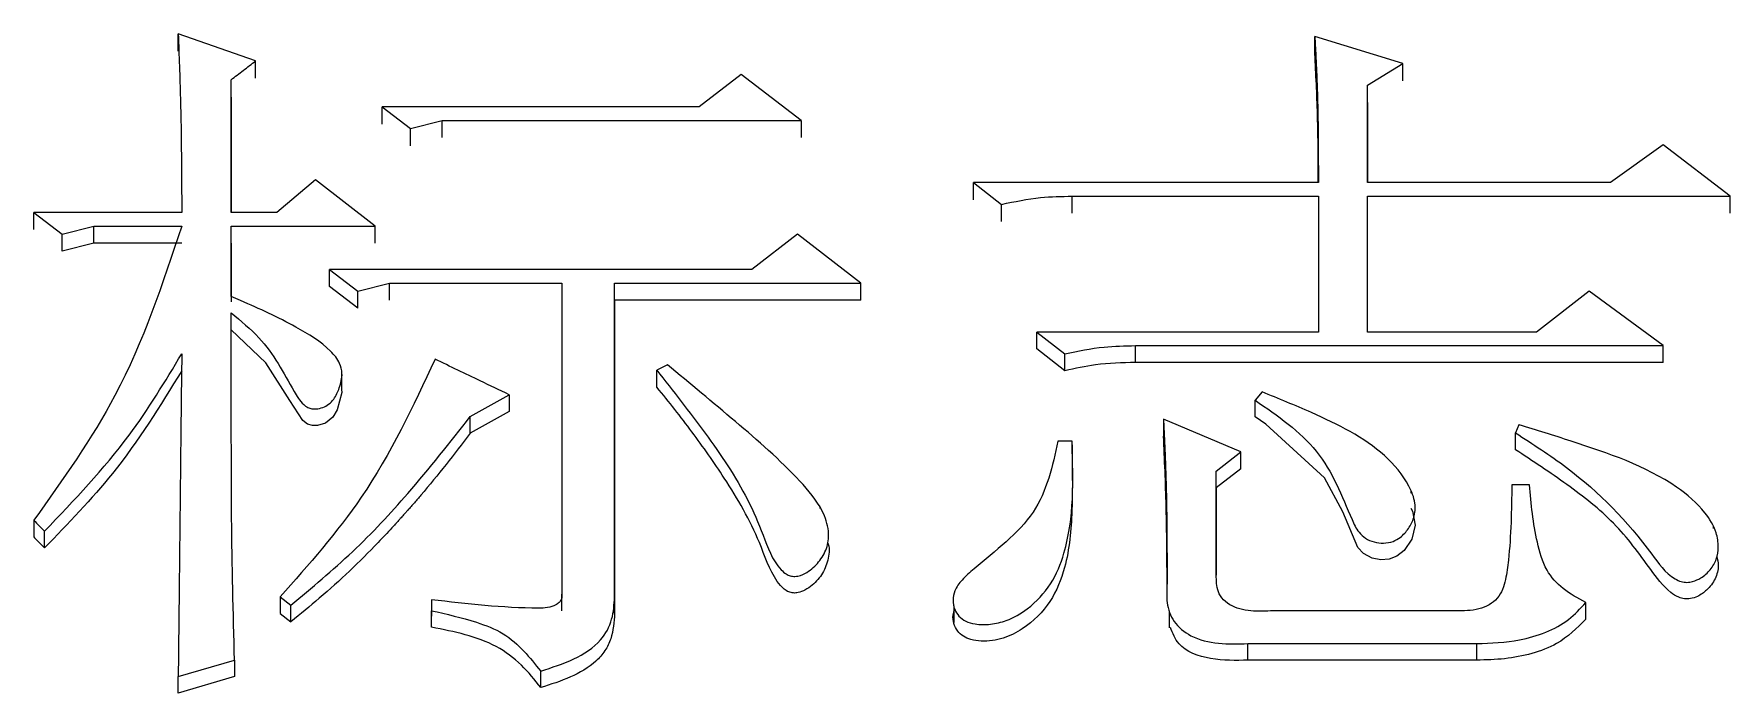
# Model space of a CAD drawing. Header units: millimetres. Extents: x 2136 to 4572, y 748 to 2471.
# Drawn here: x 2814.63 to 2819.84, y 2253.19 to 2255.21 of the extents above; entities that cross this region are included whole.
import ezdxf

# ---------------------------------------------------------------- set-up
doc = ezdxf.new("R2010")
doc.units = ezdxf.units.MM

msp = doc.modelspace()

# ---------------------------------------------------------------- linework, layer by layer
at = {"color": 7, "linetype": 'Continuous', "lineweight": 25}
for p, q in [((2815.307, 2255.1277), (2815.069, 2255.2106)), ((2815.069, 2255.1575), (2815.069, 2255.2106)), ((2818.8335, 2255.1194), (2818.563, 2255.2023)), ((2818.563, 2255.1492), (2818.563, 2255.2023)), ((2815.307, 2255.0746), (2815.307, 2255.1277)), ((2818.7253, 2255.053), (2818.8335, 2255.1194)), ((2818.8335, 2255.0663), (2818.8335, 2255.1194)), ((2815.2313, 2254.662), (2815.2313, 2255.0696)), ((2815.2313, 2255.0166), (2815.2313, 2255.0696)), ((2816.7998, 2255.0862), (2816.67, 2254.9865)), ((2816.9837, 2254.945), (2816.7998, 2255.0862)), ((2815.2313, 2255.0166), (2815.2313, 2254.662)), ((2818.7253, 2254.7536), (2818.7253, 2255.053)), ((2818.7253, 2255), (2818.7253, 2255.053)), ((2815.6964, 2254.9865), (2815.783, 2254.92)), ((2815.6964, 2254.9337), (2815.6964, 2254.9865)), ((2818.7253, 2255), (2818.7253, 2254.7536)), ((2815.783, 2254.92), (2815.8803, 2254.945)), ((2815.783, 2254.8672), (2815.783, 2254.92)), ((2815.8803, 2254.8921), (2815.8803, 2254.945)), ((2816.9837, 2254.945), (2816.9837, 2254.8922)), ((2819.6339, 2254.8701), (2819.4717, 2254.7536)), ((2819.8395, 2254.712), (2819.6339, 2254.8701)), ((2815.4909, 2254.762), (2815.3719, 2254.662)), ((2815.6748, 2254.6203), (2815.4909, 2254.762)), ((2817.5137, 2254.7536), (2817.6003, 2254.687)), ((2818.5738, 2254.7536), (2817.5137, 2254.7536)), ((2819.4717, 2254.7536), (2818.7253, 2254.7536)), ((2817.8166, 2254.712), (2818.5738, 2254.712)), ((2817.8166, 2254.6595), (2817.8166, 2254.712)), ((2818.5738, 2254.712), (2818.5738, 2254.2946)), ((2818.7253, 2254.712), (2819.8395, 2254.712)), ((2818.7253, 2254.2946), (2818.7253, 2254.712)), ((2818.7253, 2254.6595), (2818.7253, 2254.712)), ((2814.6255, 2254.662), (2814.7121, 2254.5953)), ((2815.0799, 2254.662), (2814.6255, 2254.662)), ((2814.6255, 2254.6095), (2814.6255, 2254.662)), ((2815.3719, 2254.662), (2815.2313, 2254.662)), ((2817.6003, 2254.6345), (2817.6003, 2254.687)), ((2814.7121, 2254.5953), (2814.8094, 2254.6203)), ((2814.7121, 2254.5429), (2814.7121, 2254.5953)), ((2814.8094, 2254.6203), (2815.0798, 2254.6203)), ((2814.8094, 2254.5679), (2814.8094, 2254.6203)), ((2815.2313, 2254.6203), (2815.6748, 2254.6203)), ((2815.2313, 2254.4033), (2815.2313, 2254.6203)), ((2815.2313, 2254.5679), (2815.2313, 2254.6203)), ((2815.6748, 2254.5679), (2815.6748, 2254.6203)), ((2816.9729, 2254.5953), (2816.8323, 2254.4868)), ((2817.1676, 2254.4451), (2816.9729, 2254.5953)), ((2814.8094, 2254.5679), (2814.7121, 2254.5429)), ((2815.0798, 2254.5679), (2814.8094, 2254.5679)), ((2815.2313, 2254.5679), (2815.2313, 2254.3873)), ((2815.5342, 2254.4868), (2815.6207, 2254.42)), ((2816.8323, 2254.4868), (2815.5342, 2254.4868)), ((2815.5342, 2254.4346), (2815.5342, 2254.4868)), ((2815.6207, 2254.42), (2815.7181, 2254.4451)), ((2815.7181, 2254.4451), (2816.2481, 2254.4451)), ((2815.7181, 2254.3929), (2815.7181, 2254.4451)), ((2816.2481, 2254.4451), (2816.2481, 2253.4888)), ((2816.4104, 2254.4451), (2817.1676, 2254.4451)), ((2816.4104, 2253.4804), (2816.4104, 2254.4451)), ((2816.4104, 2254.3929), (2816.4104, 2254.4451)), ((2817.1676, 2254.3929), (2817.1676, 2254.4451)), ((2815.6207, 2254.3678), (2815.5342, 2254.4346)), ((2815.6207, 2254.3678), (2815.6207, 2254.42)), ((2816.4104, 2254.3929), (2816.4104, 2253.4294)), ((2817.1676, 2254.3929), (2816.4104, 2254.3929)), ((2819.4068, 2254.42), (2819.2445, 2254.2946)), ((2819.6339, 2254.2528), (2819.4068, 2254.42)), ((2817.7085, 2254.2946), (2817.795, 2254.2277)), ((2818.5738, 2254.2946), (2817.7085, 2254.2946)), ((2819.2445, 2254.2946), (2818.7253, 2254.2946)), ((2817.795, 2254.1758), (2817.7085, 2254.2426)), ((2817.795, 2254.1758), (2817.795, 2254.2277)), ((2818.0113, 2254.2528), (2819.6339, 2254.2528)), ((2818.0113, 2254.2009), (2818.0113, 2254.2528)), ((2819.6339, 2254.2009), (2819.6339, 2254.2528)), ((2816.5401, 2254.1256), (2816.5401, 2254.1774)), ((2819.6339, 2254.2009), (2818.0113, 2254.2009)), ((2815.5724, 2254.1683), (2815.5724, 2254.1706)), ((2815.5724, 2254.1185), (2815.5724, 2254.1675)), ((2815.9669, 2254.0351), (2816.0859, 2254.1021)), ((2816.0859, 2254.1021), (2816.0859, 2254.0504)), ((2818.4008, 2254.1105), (2818.3791, 2254.0853)), ((2818.3791, 2254.0336), (2818.3791, 2254.0853)), ((2816.0859, 2254.0504), (2815.9669, 2253.9834)), ((2815.9669, 2253.9834), (2815.9669, 2254.0351)), ((2818.3359, 2253.926), (2818.0979, 2254.0267)), ((2818.0979, 2254.0267), (2818.0979, 2253.975)), ((2819.1796, 2253.9331), (2819.1796, 2253.9847)), ((2817.8166, 2253.9596), (2817.7732, 2253.9596)), ((2817.8166, 2253.9478), (2817.8166, 2253.908)), ((2818.2601, 2253.8673), (2818.3359, 2253.926)), ((2818.3359, 2253.8745), (2818.3359, 2253.926)), ((2818.3359, 2253.8745), (2818.2601, 2253.8158)), ((2818.2602, 2253.5478), (2818.2601, 2253.8673)), ((2818.2601, 2253.8158), (2818.2601, 2253.8673)), ((2818.2601, 2253.8158), (2818.2602, 2253.5478)), ((2819.2229, 2253.8253), (2819.1688, 2253.8253)), ((2818.8596, 2253.7998), (2818.8596, 2253.806)), ((2814.6255, 2253.7161), (2814.6255, 2253.6649)), ((2817.0426, 2253.7526), (2817.0426, 2253.7561)), ((2814.658, 2253.6312), (2814.658, 2253.6824)), ((2819.7888, 2253.6912), (2819.7888, 2253.6969)), ((2818.1087, 2253.4715), (2818.1087, 2253.5225)), ((2815.3827, 2253.4804), (2815.4152, 2253.4551)), ((2815.3827, 2253.4804), (2815.3827, 2253.4295)), ((2815.4152, 2253.4042), (2815.4152, 2253.4551)), ((2815.8479, 2253.4719), (2815.8479, 2253.4383)), ((2815.8479, 2253.4719), (2815.8479, 2253.421)), ((2816.2481, 2253.4378), (2816.2481, 2253.4888)), ((2816.4104, 2253.4294), (2816.4104, 2253.4804)), ((2817.4529, 2253.4532), (2817.4529, 2253.4019)), ((2819.396, 2253.4126), (2819.396, 2253.4636)), ((2815.3827, 2253.4295), (2815.4152, 2253.4042)), ((2815.8479, 2253.3874), (2815.8479, 2253.4383)), ((2818.1157, 2253.437), (2818.1157, 2253.3858)), ((2818.9957, 2253.4383), (2818.444, 2253.4383)), ((2818.3575, 2253.3371), (2819.0606, 2253.3371)), ((2818.3575, 2253.2863), (2818.3575, 2253.3371)), ((2819.0606, 2253.2863), (2819.0606, 2253.3371)), ((2815.069, 2253.2358), (2815.2421, 2253.2864)), ((2815.2421, 2253.2864), (2815.2421, 2253.2357)), ((2816.1832, 2253.202), (2816.1832, 2253.2527)), ((2819.0606, 2253.2863), (2818.3575, 2253.2863)), ((2815.069, 2253.1852), (2815.069, 2253.2358)), ((2815.2421, 2253.2357), (2815.069, 2253.1852))]:
    msp.add_line(p, q, dxfattribs=at)
at = {"color": 7, "linetype": 'Continuous', "lineweight": 25, "flags": 128}
for points in [[(2816.67, 2254.9865), (2816.2, 2254.9865), (2815.6964, 2254.9865)], [(2815.8803, 2254.945), (2816.3503, 2254.945), (2816.9837, 2254.945)], [(2817.5137, 2254.701), (2817.5137, 2254.7142), (2817.5137, 2254.7273), (2817.5137, 2254.7405), (2817.5137, 2254.7536)], [(2819.8395, 2254.6595), (2819.8395, 2254.6727), (2819.8395, 2254.6923), (2819.8395, 2254.712)], [(2815.571, 2254.1183), (2815.5723, 2254.1089), (2815.5581, 2254.0556), (2815.5439, 2254.0328), (2815.5215, 2254.0149), (2815.497, 2254.0071), (2815.4814, 2254.007), (2815.4666, 2254.0117), (2815.4525, 2254.0224), (2815.4119, 2254.0839), (2815.3386, 2254.1995), (2815.2313, 2254.3011), (2815.2313, 2254.3011)], [(2817.7085, 2254.2426), (2817.7085, 2254.2556), (2817.7085, 2254.2686), (2817.7085, 2254.2816), (2817.7085, 2254.2946)], [(2816.5726, 2254.1942), (2816.5563, 2254.1858), (2816.5401, 2254.1775)], [(2818.8581, 2253.7537), (2818.8637, 2253.7441), (2818.8714, 2253.7012), (2818.8614, 2253.6583), (2818.8375, 2253.6232), (2818.815, 2253.6056), (2818.7916, 2253.5967), (2818.7662, 2253.5949), (2818.739, 2253.6001), (2818.713, 2253.6139), (2818.6955, 2253.6326), (2818.6488, 2253.7419), (2818.5932, 2253.8463), (2818.412, 2254.0113), (2818.3791, 2254.0336), (2818.3791, 2254.0336)], [(2819.1904, 2254.0099), (2819.185, 2253.9973), (2819.1796, 2253.9847)]]:
    msp.add_lwpolyline(points, dxfattribs=at)
at = {"color": 7, "linetype": 'Continuous', "lineweight": 25}
for points, knots in [([(2815.069, 2255.2106), (2815.0715, 2255.1444), (2815.0762, 2255.0201), (2815.0791, 2254.8372), (2815.0796, 2254.7204), (2815.0799, 2254.662)], [0, 0, 0, 0, 0.362921, 0.681445, 1, 1, 1, 1]), ([(2818.563, 2255.2023), (2818.5632, 2255.1996), (2818.5634, 2255.1942), (2818.5639, 2255.186), (2818.5643, 2255.1778), (2818.5647, 2255.1697), (2818.5651, 2255.1629), (2818.5654, 2255.1561), (2818.5658, 2255.1493), (2818.5662, 2255.1411), (2818.5665, 2255.1343), (2818.5668, 2255.1275), (2818.5672, 2255.1207), (2818.5675, 2255.1125), (2818.5679, 2255.1057), (2818.5682, 2255.0989), (2818.5685, 2255.0921), (2818.5688, 2255.0853), (2818.569, 2255.0784), (2818.5693, 2255.0716), (2818.5696, 2255.0635), (2818.5699, 2255.0566), (2818.5701, 2255.0498), (2818.5704, 2255.043), (2818.5706, 2255.0362), (2818.5708, 2255.0294), (2818.571, 2255.0225), (2818.5712, 2255.0144), (2818.5714, 2255.0075), (2818.5716, 2255.0007), (2818.5718, 2254.9939), (2818.5719, 2254.9871), (2818.5721, 2254.9803), (2818.5722, 2254.9734), (2818.5724, 2254.9652), (2818.5725, 2254.9584), (2818.5726, 2254.9516), (2818.5727, 2254.9448), (2818.5728, 2254.9379), (2818.5729, 2254.9311), (2818.573, 2254.9243), (2818.5731, 2254.9175), (2818.5732, 2254.9106), (2818.5732, 2254.9038), (2818.5733, 2254.8956), (2818.5734, 2254.8888), (2818.5734, 2254.882), (2818.5735, 2254.8751), (2818.5735, 2254.8683), (2818.5736, 2254.8615), (2818.5736, 2254.8546), (2818.5736, 2254.8464), (2818.5737, 2254.8396), (2818.5737, 2254.8328), (2818.5737, 2254.8259), (2818.5737, 2254.8191), (2818.5737, 2254.8123), (2818.5738, 2254.8054), (2818.5738, 2254.7972), (2818.5738, 2254.7904), (2818.5738, 2254.7836), (2818.5738, 2254.7767), (2818.5738, 2254.7699), (2818.5738, 2254.7622), (2818.5738, 2254.7572), (2818.5738, 2254.7536)], [0, 0, 0, 0, 0.018243, 0.036487, 0.05473, 0.072974, 0.091217, 0.100339, 0.118582, 0.136826, 0.155069, 0.164191, 0.182434, 0.200678, 0.218921, 0.228043, 0.246286, 0.26453, 0.273652, 0.291895, 0.310138, 0.328382, 0.337504, 0.355747, 0.37399, 0.383112, 0.401356, 0.419599, 0.437843, 0.446964, 0.465208, 0.483451, 0.492573, 0.510816, 0.52906, 0.547303, 0.556425, 0.574668, 0.592912, 0.602033, 0.620277, 0.63852, 0.647642, 0.665886, 0.684129, 0.702372, 0.711494, 0.729738, 0.747981, 0.757103, 0.775346, 0.79359, 0.811833, 0.820955, 0.839198, 0.857442, 0.866563, 0.884807, 0.90305, 0.921294, 0.930415, 0.948659, 0.966902, 0.976024, 1, 1, 1, 1]), ([(2815.2313, 2255.0696), (2815.2439, 2255.0793), (2815.2692, 2255.0986), (2815.2944, 2255.118), (2815.307, 2255.1277)], [0, 0, 0, 0, 0.499999, 1, 1, 1, 1]), ([(2818.5737, 2254.7536), (2818.5736, 2254.7798), (2818.5735, 2254.8498), (2818.5716, 2254.9817), (2818.5662, 2255.0872), (2818.563, 2255.1492)], [0, 0, 0, 0, 0.1983537, 0.5294314, 1, 1, 1, 1]), ([(2817.6003, 2254.687), (2817.64, 2254.6953), (2817.7112, 2254.7101), (2817.7843, 2254.7114), (2817.8166, 2254.712)], [0, 0, 0, 0, 0.558835, 1, 1, 1, 1]), ([(2815.0798, 2254.6203), (2815.0213, 2254.4432), (2814.9163, 2254.1251), (2814.7147, 2253.8417), (2814.6255, 2253.7161)], [0, 0, 0, 0, 0.5569278, 1, 1, 1, 1]), ([(2815.2313, 2254.3532), (2815.2615, 2254.3287), (2815.3455, 2254.2605), (2815.4003, 2254.1548), (2815.4446, 2254.0792), (2815.4661, 2254.0628), (2815.4799, 2254.0583), (2815.496, 2254.0579), (2815.514, 2254.0623), (2815.5329, 2254.0725), (2815.5521, 2254.0925), (2815.566, 2254.1253), (2815.5758, 2254.1631), (2815.5657, 2254.2034), (2815.5219, 2254.2571), (2815.416, 2254.3211), (2815.3094, 2254.371), (2815.2412, 2254.3992), (2815.2313, 2254.4033)], [0, 0, 0, 0, 0.11687, 0.3258, 0.377744, 0.393029, 0.405901, 0.418726, 0.438143, 0.45802, 0.48112, 0.522189, 0.572441, 0.606763, 0.655286, 0.785224, 0.968955, 1, 1, 1, 1]), ([(2815.2421, 2253.2864), (2815.2383, 2253.4321), (2815.2326, 2253.6506), (2815.2325, 2253.8864), (2815.2322, 2253.986), (2815.2321, 2254.0223), (2815.232, 2254.0449), (2815.232, 2254.063), (2815.2319, 2254.0811), (2815.2319, 2254.0992), (2815.2318, 2254.1173), (2815.2318, 2254.1309), (2815.2318, 2254.1444), (2815.2317, 2254.1625), (2815.2317, 2254.1806), (2815.2316, 2254.1987), (2815.2316, 2254.2122), (2815.2316, 2254.2303), (2815.2315, 2254.2461), (2815.2315, 2254.2597), (2815.2315, 2254.2665), (2815.2315, 2254.2732), (2815.2314, 2254.2823), (2815.2314, 2254.2913), (2815.2314, 2254.3003), (2815.2314, 2254.3071), (2815.2314, 2254.3161), (2815.2314, 2254.3252), (2815.2313, 2254.3342), (2815.2313, 2254.3428), (2815.2313, 2254.3491), (2815.2313, 2254.3532)], [0, 0, 0, 0, 0.408156, 0.61223, 0.663248, 0.688757, 0.714266, 0.727021, 0.739776, 0.765285, 0.778039, 0.790794, 0.803548, 0.816303, 0.841812, 0.854567, 0.867321, 0.880076, 0.905585, 0.911962, 0.918339, 0.924717, 0.931094, 0.943848, 0.950226, 0.956603, 0.96298, 0.975735, 0.982112, 0.988489, 1, 1, 1, 1]), ([(2814.658, 2253.6824), (2814.7494, 2253.7781), (2814.9117, 2253.9481), (2815.0287, 2254.1427), (2815.0798, 2254.2277)], [0, 0, 0, 0, 0.562943, 1, 1, 1, 1]), ([(2815.0799, 2254.2277), (2815.0785, 2254.1058), (2815.077, 2253.9762), (2815.0755, 2253.8386), (2815.0752, 2253.808), (2815.0748, 2253.7775), (2815.0745, 2253.7469), (2815.0742, 2253.7163), (2815.0738, 2253.6857), (2815.0735, 2253.655), (2815.0732, 2253.6244), (2815.0729, 2253.5938), (2815.0725, 2253.5631), (2815.0722, 2253.5325), (2815.0719, 2253.5018), (2815.0715, 2253.4635), (2815.0712, 2253.4328), (2815.0708, 2253.4021), (2815.0705, 2253.3714), (2815.0702, 2253.3445), (2815.0699, 2253.3177), (2815.0698, 2253.3023), (2815.0696, 2253.287), (2815.0694, 2253.2727), (2815.0693, 2253.2556), (2815.0691, 2253.2424), (2815.069, 2253.2358)], [0, 0, 0, 0, 0.370203, 0.393341, 0.416478, 0.462753, 0.485891, 0.509029, 0.555304, 0.578441, 0.601579, 0.647854, 0.670992, 0.694129, 0.740405, 0.763542, 0.809817, 0.832955, 0.856093, 0.902368, 0.913937, 0.937074, 0.948643, 0.960212, 0.980106, 1, 1, 1, 1]), ([(2817.795, 2254.2277), (2817.8348, 2254.236), (2817.9059, 2254.2509), (2817.9791, 2254.2522), (2818.0113, 2254.2528)], [0, 0, 0, 0, 0.558835, 1, 1, 1, 1]), ([(2815.0798, 2254.1758), (2815.0135, 2254.068), (2814.8945, 2253.8743), (2814.7306, 2253.7059), (2814.658, 2253.6312)], [0, 0, 0, 0, 0.5567847, 1, 1, 1, 1]), ([(2815.8587, 2254.211), (2815.7908, 2254.0658), (2815.6688, 2253.8049), (2815.4706, 2253.5801), (2815.3827, 2253.4804)], [0, 0, 0, 0, 0.556366, 1, 1, 1, 1]), ([(2816.0859, 2254.1021), (2816.0565, 2254.1162), (2816.0039, 2254.1414), (2815.9282, 2254.1777), (2815.8819, 2254.1999), (2815.8587, 2254.211)], [0, 0, 0, 0, 0.387829, 0.693915, 1, 1, 1, 1]), ([(2816.5401, 2254.1774), (2816.5904, 2254.1134), (2816.6911, 2253.9853), (2816.8058, 2253.8166), (2816.868, 2253.6718), (2816.896, 2253.5882), (2816.9354, 2253.5517), (2816.9503, 2253.5445), (2816.9661, 2253.5428), (2816.9862, 2253.5472), (2817.0141, 2253.5625), (2817.0439, 2253.5922), (2817.0669, 2253.6348), (2817.0707, 2253.6886), (2817.0465, 2253.7606), (2816.9489, 2253.8761), (2816.7823, 2254.0203), (2816.6426, 2254.1361), (2816.5726, 2254.1942)], [0, 0, 0, 0, 0.14589, 0.291848, 0.364926, 0.43814, 0.449708, 0.457487, 0.465325, 0.474776, 0.490324, 0.518026, 0.54742, 0.577063, 0.617255, 0.685721, 0.842506, 1, 1, 1, 1]), ([(2818.0113, 2254.2009), (2817.9703, 2254.1999), (2817.897, 2254.1981), (2817.8261, 2254.1826), (2817.795, 2254.1758)], [0, 0, 0, 0, 0.561085, 1, 1, 1, 1]), ([(2817.0647, 2253.6487), (2817.0648, 2253.6485), (2817.0722, 2253.6335), (2817.0687, 2253.5988), (2817.0532, 2253.5534), (2817.0248, 2253.521), (2816.9979, 2253.5018), (2816.9776, 2253.4936), (2816.9599, 2253.4919), (2816.9444, 2253.4955), (2816.9264, 2253.5074), (2816.888, 2253.5555), (2816.8497, 2253.6785), (2816.7601, 2253.8317), (2816.6494, 2253.9884), (2816.5777, 2254.0803), (2816.5403, 2254.1253), (2816.5401, 2254.1256)], [0, 0, 0, 0, 0.000541, 0.052262, 0.10428, 0.152425, 0.178787, 0.199916, 0.213282, 0.226749, 0.243025, 0.274546, 0.411233, 0.645125, 0.822307, 0.999061, 1, 1, 1, 1]), ([(2818.3791, 2254.0853), (2818.4488, 2254.0371), (2818.5896, 2253.9398), (2818.651, 2253.7768), (2818.693, 2253.6832), (2818.7178, 2253.6595), (2818.7446, 2253.6482), (2818.7743, 2253.6444), (2818.803, 2253.6494), (2818.8301, 2253.6653), (2818.8526, 2253.6905), (2818.8704, 2253.7264), (2818.8738, 2253.7728), (2818.8463, 2253.8408), (2818.7537, 2253.9518), (2818.584, 2254.0359), (2818.4515, 2254.0899), (2818.4008, 2254.1105)], [0, 0, 0, 0, 0.175531, 0.354652, 0.388166, 0.407747, 0.427401, 0.446675, 0.466945, 0.484382, 0.511375, 0.539761, 0.574487, 0.616877, 0.705288, 0.887114, 1, 1, 1, 1]), ([(2815.4152, 2253.4551), (2815.4796, 2253.5089), (2815.6085, 2253.6165), (2815.7919, 2253.8118), (2815.9044, 2253.9554), (2815.9669, 2254.0351)], [0, 0, 0, 0, 0.30776, 0.615622, 1, 1, 1, 1]), ([(2818.0979, 2254.0267), (2818.098, 2254.0237), (2818.0983, 2254.0178), (2818.0987, 2254.0088), (2818.0991, 2253.9999), (2818.0995, 2253.9909), (2818.0999, 2253.982), (2818.1002, 2253.9745), (2818.1006, 2253.9671), (2818.1009, 2253.9596), (2818.1013, 2253.9507), (2818.1017, 2253.9417), (2818.102, 2253.9343), (2818.1023, 2253.9268), (2818.1026, 2253.9194), (2818.1029, 2253.9119), (2818.1032, 2253.9044), (2818.1035, 2253.897), (2818.1038, 2253.888), (2818.1041, 2253.8791), (2818.1044, 2253.8716), (2818.1046, 2253.8641), (2818.1049, 2253.8567), (2818.1052, 2253.8477), (2818.1054, 2253.8403), (2818.1057, 2253.8298), (2818.106, 2253.8194), (2818.1063, 2253.8074), (2818.1065, 2253.7999), (2818.1066, 2253.7925), (2818.1068, 2253.785), (2818.1069, 2253.7775), (2818.1071, 2253.7701), (2818.1072, 2253.7626), (2818.1073, 2253.7536), (2818.1075, 2253.7446), (2818.1076, 2253.7372), (2818.1077, 2253.7297), (2818.1078, 2253.7222), (2818.1079, 2253.7133), (2818.108, 2253.7058), (2818.108, 2253.6983), (2818.1081, 2253.6908), (2818.1082, 2253.6818), (2818.1083, 2253.6744), (2818.1083, 2253.6669), (2818.1084, 2253.6594), (2818.1084, 2253.6504), (2818.1084, 2253.643), (2818.1085, 2253.6355), (2818.1085, 2253.628), (2818.1085, 2253.619), (2818.1086, 2253.6115), (2818.1086, 2253.604), (2818.1086, 2253.5966), (2818.1086, 2253.5876), (2818.1086, 2253.5801), (2818.1087, 2253.5726), (2818.1087, 2253.5651), (2818.1087, 2253.5561), (2818.1087, 2253.5486), (2818.1087, 2253.5412), (2818.1087, 2253.5329), (2818.1087, 2253.5262), (2818.1087, 2253.5225)], [0, 0, 0, 0, 0.017781, 0.035561, 0.053342, 0.071122, 0.088903, 0.106683, 0.115574, 0.133354, 0.151135, 0.168916, 0.186696, 0.195586, 0.213367, 0.231148, 0.240038, 0.257818, 0.275599, 0.29338, 0.31116, 0.320051, 0.337831, 0.355612, 0.373392, 0.382283, 0.417844, 0.435624, 0.453405, 0.462295, 0.480076, 0.497857, 0.506747, 0.524527, 0.542308, 0.560089, 0.577869, 0.586759, 0.60454, 0.622321, 0.640101, 0.648992, 0.666772, 0.684553, 0.702333, 0.711224, 0.729004, 0.746785, 0.764565, 0.773456, 0.791236, 0.809017, 0.826797, 0.835688, 0.853468, 0.871249, 0.889029, 0.89792, 0.9157, 0.933481, 0.951262, 0.960152, 0.977932, 1, 1, 1, 1]), ([(2815.9669, 2253.9834), (2815.9174, 2253.9193), (2815.8664, 2253.8532), (2815.8101, 2253.7873), (2815.8059, 2253.7825), (2815.8017, 2253.7776), (2815.7975, 2253.7728), (2815.7934, 2253.768), (2815.7892, 2253.7632), (2815.7849, 2253.7584), (2815.7807, 2253.7536), (2815.7765, 2253.7488), (2815.7731, 2253.745), (2815.7688, 2253.7402), (2815.7646, 2253.7354), (2815.7603, 2253.7307), (2815.756, 2253.7259), (2815.7526, 2253.7221), (2815.7483, 2253.7174), (2815.744, 2253.7126), (2815.7397, 2253.7079), (2815.7336, 2253.7013), (2815.7153, 2253.6815), (2815.6414, 2253.6028), (2815.5395, 2253.5048), (2815.4446, 2253.428), (2815.4152, 2253.4042)], [0, 0, 0, 0, 0.307844, 0.317463, 0.327082, 0.331891, 0.34151, 0.351128, 0.355938, 0.365557, 0.375175, 0.379985, 0.389603, 0.394413, 0.404031, 0.41365, 0.41846, 0.428078, 0.432888, 0.442506, 0.452125, 0.456934, 0.476172, 0.553125, 0.861264, 1, 1, 1, 1]), ([(2818.1087, 2253.4715), (2818.1087, 2253.5194), (2818.1087, 2253.6153), (2818.1062, 2253.7832), (2818.101, 2253.903), (2818.0979, 2253.975)], [0, 0, 0, 0, 0.284865, 0.569737, 1, 1, 1, 1]), ([(2819.1796, 2253.9847), (2819.2332, 2253.9503), (2819.3952, 2253.8461), (2819.5486, 2253.6876), (2819.6428, 2253.5494), (2819.6877, 2253.5271), (2819.7069, 2253.5245), (2819.7281, 2253.5279), (2819.7541, 2253.54), (2819.7804, 2253.5634), (2819.7992, 2253.5968), (2819.8055, 2253.6362), (2819.7971, 2253.6862), (2819.7576, 2253.753), (2819.6205, 2253.8696), (2819.4107, 2253.9408), (2819.2442, 2253.9935), (2819.1906, 2254.0099), (2819.1904, 2254.0099)], [0, 0, 0, 0, 0.116248, 0.351545, 0.417546, 0.429975, 0.440278, 0.450547, 0.466965, 0.490882, 0.515264, 0.540739, 0.570383, 0.616277, 0.689853, 0.900941, 0.999644, 1, 1, 1, 1]), ([(2817.7732, 2253.9596), (2817.7566, 2253.8827), (2817.723, 2253.7271), (2817.5657, 2253.6116), (2817.4794, 2253.5358), (2817.4555, 2253.5029), (2817.4489, 2253.4709), (2817.454, 2253.4438), (2817.4677, 2253.4208), (2817.4898, 2253.4043), (2817.5239, 2253.395), (2817.5671, 2253.395), (2817.624, 2253.4084), (2817.6913, 2253.4485), (2817.7569, 2253.5188), (2817.8249, 2253.6902), (2817.8202, 2253.8419), (2817.8167, 2253.9568), (2817.8166, 2253.9596)], [0, 0, 0, 0, 0.166517, 0.336736, 0.370754, 0.398968, 0.419707, 0.44043, 0.457693, 0.475082, 0.493885, 0.523597, 0.555079, 0.603262, 0.6747, 0.747935, 0.993843, 1, 1, 1, 1]), ([(2819.7983, 2253.6053), (2819.8006, 2253.5958), (2819.8061, 2253.5728), (2819.7954, 2253.5355), (2819.7719, 2253.5029), (2819.7437, 2253.4831), (2819.7194, 2253.4748), (2819.6991, 2253.4737), (2819.6775, 2253.4799), (2819.6373, 2253.5073), (2819.5781, 2253.5894), (2819.4886, 2253.7114), (2819.3389, 2253.8283), (2819.2329, 2253.898), (2819.1796, 2253.9331)], [0, 0, 0, 0, 0.0349107, 0.084718, 0.134766, 0.1723804, 0.196269, 0.2154467, 0.234674, 0.265974, 0.373163, 0.5818617, 0.7895695, 1, 1, 1, 1]), ([(2817.8166, 2253.908), (2817.8175, 2253.8539), (2817.8192, 2253.7413), (2817.8057, 2253.5911), (2817.7558, 2253.4635), (2817.6833, 2253.3901), (2817.6064, 2253.3507), (2817.5494, 2253.3424), (2817.5073, 2253.3478), (2817.4815, 2253.3584), (2817.463, 2253.376), (2817.4524, 2253.399), (2817.4489, 2253.4227), (2817.4539, 2253.4371), (2817.456, 2253.4432)], [0, 0, 0, 0, 0.198609, 0.413548, 0.548586, 0.684419, 0.755202, 0.826554, 0.860883, 0.887727, 0.914733, 0.945634, 0.976974, 1, 1, 1, 1]), ([(2819.1688, 2253.8253), (2819.1675, 2253.7477), (2819.166, 2253.65), (2819.1508, 2253.5337), (2819.1316, 2253.4733), (2819.0674, 2253.437), (2819.02, 2253.4378), (2818.9957, 2253.4383)], [0, 0, 0, 0, 0.490042, 0.617207, 0.745492, 0.869777, 1, 1, 1, 1]), ([(2819.396, 2253.4636), (2819.3717, 2253.4765), (2819.324, 2253.502), (2819.2676, 2253.5661), (2819.2458, 2253.6485), (2819.2305, 2253.7365), (2819.2254, 2253.7957), (2819.2229, 2253.8253)], [0, 0, 0, 0, 0.1777081, 0.35, 0.5672223, 0.7837017, 1, 1, 1, 1]), ([(2814.6255, 2253.7161), (2814.6309, 2253.7105), (2814.6417, 2253.6993), (2814.6526, 2253.688), (2814.658, 2253.6824)], [0, 0, 0, 0, 0.5, 1, 1, 1, 1]), ([(2814.6255, 2253.6648), (2814.6282, 2253.662), (2814.6337, 2253.6563), (2814.6445, 2253.6451), (2814.6526, 2253.6368), (2814.658, 2253.6312)], [0, 0, 0, 0, 0.25287, 0.505739, 1, 1, 1, 1]), ([(2818.1087, 2253.5225), (2818.1076, 2253.5025), (2818.1054, 2253.4625), (2818.1258, 2253.4021), (2818.1835, 2253.3536), (2818.2675, 2253.3344), (2818.3273, 2253.3362), (2818.3575, 2253.3371)], [0, 0, 0, 0, 0.177715, 0.3563568, 0.5410477, 0.7687672, 1, 1, 1, 1]), ([(2818.444, 2253.4383), (2818.4211, 2253.437), (2818.3754, 2253.4345), (2818.3172, 2253.4452), (2818.281, 2253.4701), (2818.2601, 2253.5032), (2818.2601, 2253.5303), (2818.2602, 2253.5478)], [0, 0, 0, 0, 0.261231, 0.519065, 0.649006, 0.774533, 1, 1, 1, 1]), ([(2816.248, 2253.4888), (2816.2484, 2253.486), (2816.2492, 2253.4806), (2816.2467, 2253.4716), (2816.2401, 2253.463), (2816.2263, 2253.4532), (2816.2043, 2253.4462), (2816.0754, 2253.4454), (2815.957, 2253.4592), (2815.8479, 2253.4719)], [0, 0, 0, 0, 0.022685, 0.043674, 0.07363, 0.104665, 0.167541, 0.232295, 1, 1, 1, 1]), ([(2816.1832, 2253.2527), (2816.2177, 2253.2637), (2816.2857, 2253.2855), (2816.3687, 2253.3383), (2816.4063, 2253.4111), (2816.409, 2253.4574), (2816.4104, 2253.4804)], [0, 0, 0, 0, 0.291823, 0.574939, 0.78881, 1, 1, 1, 1]), ([(2819.0606, 2253.3371), (2819.105, 2253.3388), (2819.1778, 2253.3417), (2819.2735, 2253.3696), (2819.3455, 2253.4077), (2819.3793, 2253.4451), (2819.396, 2253.4636)], [0, 0, 0, 0, 0.3472592, 0.5698518, 0.7878871, 1, 1, 1, 1]), ([(2815.8479, 2253.4383), (2815.8941, 2253.4277), (2815.9699, 2253.4103), (2816.0703, 2253.372), (2816.1334, 2253.3153), (2816.1667, 2253.2735), (2816.1832, 2253.2527)], [0, 0, 0, 0, 0.3486089, 0.5710474, 0.7872472, 1, 1, 1, 1]), ([(2816.4104, 2253.4294), (2816.4086, 2253.4032), (2816.4059, 2253.3637), (2816.3824, 2253.3144), (2816.344, 2253.2705), (2816.2752, 2253.2312), (2816.2141, 2253.2118), (2816.1832, 2253.202)], [0, 0, 0, 0, 0.239419, 0.360941, 0.484667, 0.739404, 1, 1, 1, 1]), ([(2819.396, 2253.4126), (2819.3684, 2253.3848), (2819.3222, 2253.3384), (2819.23, 2253.3046), (2819.1466, 2253.2884), (2819.0893, 2253.287), (2819.0606, 2253.2863)], [0, 0, 0, 0, 0.3290567, 0.5500366, 0.7744123, 1, 1, 1, 1]), ([(2816.1832, 2253.202), (2816.1646, 2253.2258), (2816.1269, 2253.2737), (2816.0211, 2253.3531), (2815.9177, 2253.3736), (2815.8479, 2253.3874)], [0, 0, 0, 0, 0.242139, 0.4889, 1, 1, 1, 1]), ([(2818.3575, 2253.2863), (2818.3195, 2253.2853), (2818.245, 2253.2833), (2818.1452, 2253.3201), (2818.1259, 2253.369), (2818.1189, 2253.387)], [0, 0, 0, 0, 0.396511, 0.777724, 1, 1, 1, 1])]:
    msp.add_open_spline(points, degree=3, knots=knots, dxfattribs=at)

doc.saveas('drawing.dxf')
